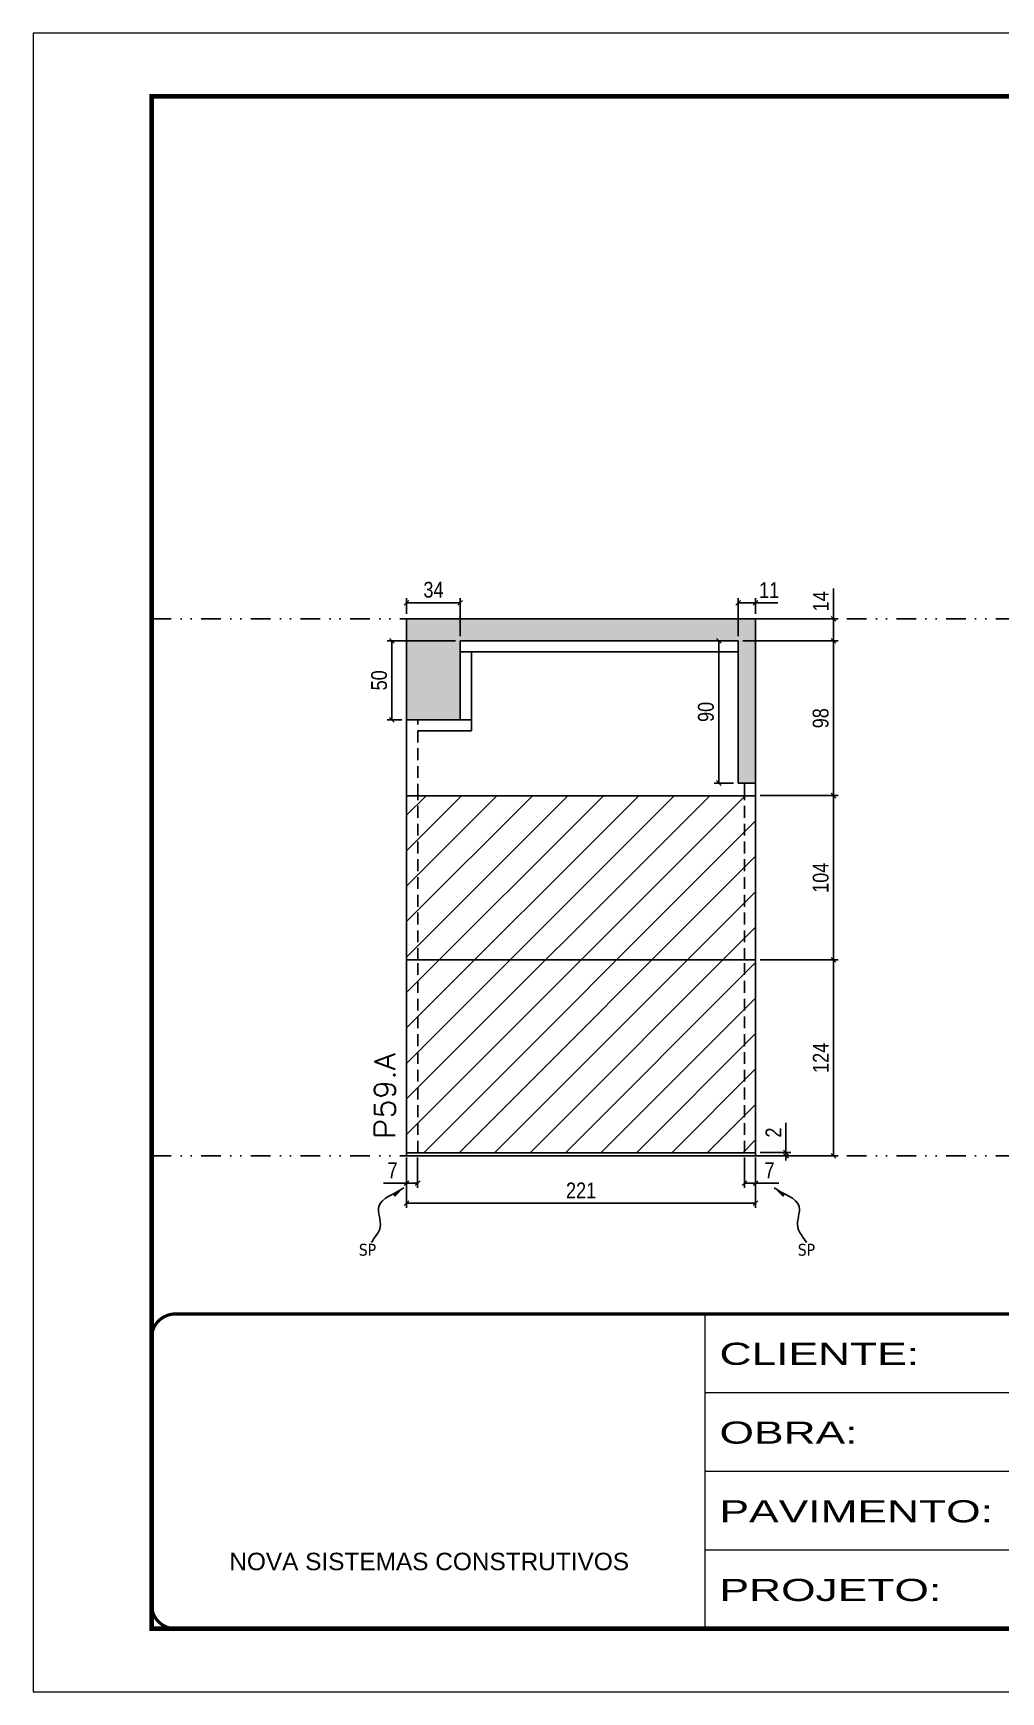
# Model space of a CAD drawing. Extents: x 14400 to 27878, y -21631 to 6985.
# Drawn here: x 16012 to 16625, y 3638 to 4688 of the extents above; entities that cross this region are included whole.
import ezdxf

# ---------------------------------------------------------------- set-up
doc = ezdxf.new("R2010")
doc.units = 0
for name, pattern in [('CONTINUO', [0]), ('DASHED', [0.75, 0.5, -0.25]), ('DIVIDE2', [0.625, 0.25, -0.125, 0, -0.125, 0, -0.125]), ('HIDDEN', [0.375, 0.25, -0.125])]:
    doc.linetypes.add(name, pattern=pattern)
for name, color, linetype in [('COTA', 241, 'Continuous'), ('Nível', 160, 'Continuous'), ('Painéis', 200, 'Continuous'), ('SARR_2.2x7', 40, 'Continuous'), ('Sarrafo de Pressão', 42, 'HIDDEN'), ('texto', 7, 'Continuous')]:
    doc.layers.add(name, color=color, linetype=linetype)
for name, color, linetype, lineweight in [('Folhas', 255, 'Continuous', 9), ('Hachura', 251, 'Continuous', 9), ('SARRAFO DE PRESSAO', 251, 'DASHED', 9), ('Texto Seção', 7, 'Continuous', 15)]:
    doc.layers.add(name, color=color, linetype=linetype, lineweight=lineweight)
doc.styles.add('ARIAL', font='arial.ttf')
doc.styles.add('COTA TECNICA', font='techl___.ttf', dxfattribs={"height": 10})
doc.styles.add('COTA TECNICA-50', font='techl___.ttf', dxfattribs={"height": 10})
doc.styles.add('REGUA-120', font='ROMANS.shx', dxfattribs={"height": 15})
doc.styles.get("Standard").update_dxf_attribs({"font": 'arial.ttf'})
doc.styles.add('Tecnologia', font='')
doc.styles.get('Tecnologia').set_extended_font_data('Forgotten Futurist')
doc.dimstyles.new('COTA PAINEL-50', dxfattribs={"dimtxt": 10, "dimasz": 3, "dimexe": 3, "dimexo": 3, "dimgap": 3, "dimtad": 1, "dimdec": 1, "dimzin": 12, "dimdsep": 46, "dimtxsty": 'COTA TECNICA-50', "dimblk1": 'OBLIQUE', "dimblk2": 'OBLIQUE', "dimsah": 1, "dimcen": 0.9, "dimclrd": 4, "dimclre": 4, "dimclrt": 240, "dimadec": 1, "dimazin": 3, "dimtfac": 1, "dimtdec": 1, "dimtmove": 0, "dimatfit": 3, "dimfxl": 1, "dimtolj": 1, "dimtzin": 12, "dimarcsym": 0})
doc.dimstyles.new('PAINEL', dxfattribs={"dimtxt": 10, "dimasz": 3, "dimexe": 3, "dimexo": 3, "dimgap": 3, "dimtad": 1, "dimdec": 1, "dimzin": 12, "dimdsep": 46, "dimtxsty": 'COTA TECNICA', "dimblk1": 'OBLIQUE', "dimblk2": 'OBLIQUE', "dimsah": 1, "dimcen": 0.9, "dimclrd": 4, "dimclre": 4, "dimclrt": 240, "dimadec": 1, "dimazin": 3, "dimtfac": 1, "dimtdec": 1, "dimtmove": 0, "dimatfit": 3, "dimfxl": 1, "dimtolj": 1, "dimtzin": 12, "dimarcsym": 0})
doc.dimstyles.get("Standard").update_dxf_attribs({"dimtxt": 0.18, "dimasz": 0.18, "dimexe": 0.18, "dimexo": 0.0625, "dimgap": 0.09, "dimtad": 0, "dimtih": 1, "dimtoh": 1, "dimdec": 4, "dimzin": 0, "dimdsep": 46, "dimtxsty": 'Standard', "dimcen": 0.09, "dimadec": 0, "dimazin": 0, "dimtfac": 1, "dimtdec": 4, "dimtofl": 0, "dimtmove": 0, "dimatfit": 3, "dimfxl": 1, "dimtolj": 1, "dimtzin": 0, "dimarcsym": 0})

# ---------------------------------------------------------------- blocks, each defined once
blk = doc.blocks.new('9999999999')
at = {"color": 30, "linetype": 'CONTINUO'}
for p, q in [((98564.6, 34230.2), (98564.6, 34429.4)), ((98564.6, 34379.6), (99584, 34379.6)), ((98564.6, 34329.8), (99488, 34329.8)), ((98564.6, 34280), (99488, 34280))]:
    blk.add_line(p, q, dxfattribs=at)
at = {"color": 30, "linetype": 'CONTINUO', "const_width": 2}
blk.add_lwpolyline([(99584, 34230.2), (99584, 34414.4, 0.414214), (99569, 34429.4), (98229, 34429.4, 0.414214), (98214, 34414.4), (98214, 34245.2, 0.414214), (98229, 34230.2), (99584, 34230.2)], format="xyb", dxfattribs=at)
at = {"layer": 'Folhas'}
blk.add_lwpolyline([(98139, 34190.2), (99624, 34190.2), (99624, 35240.2), (98139, 35240.2)], close=True, dxfattribs=at)
at = {"layer": 'Folhas', "color": 30, "const_width": 3}
blk.add_lwpolyline([(98214, 34230.2), (99584, 34230.2), (99584, 35200.2), (98214, 35200.2)], close=True, dxfattribs=at)
at = {"color": 7, "linetype": 'Continuous', "ltscale": 5, "style": 'ARIAL'}
blk.add_text('NOVA SISTEMAS CONSTRUTIVOS', height=11.059, dxfattribs=at).set_placement((98263.2, 34267.2))
at = {"layer": 'Folhas', "color": 7, "style": 'Tecnologia', "width": 1.5}
for s, p in [('CLIENTE:', (98573.7, 34397.2)), ('OBRA:', (98573.7, 34347.3)), ('PAVIMENTO:', (98573.7, 34297.5)), ('PROJETO:', (98573.7, 34247.7))]:
    blk.add_text(s, height=14, dxfattribs=at).set_placement(p)
blk = doc.blocks.new('_Oblique')
at = {"color": 0, "linetype": 'ByBlock', "lineweight": -2}
blk.add_line((-0.5, -0.5), (0.5, 0.5), dxfattribs=at)
blk = doc.blocks.new('*D1570')
at = {"layer": 'COTA', "color": 4, "lineweight": -2, "transparency": 16777216}
for p, q in [((16248.5, 3975.9), (16248.5, 3944)), ((16469.5, 3975.9), (16469.5, 3944)), ((16469.5, 3947), (16248.5, 3947))]:
    blk.add_line(p, q, dxfattribs=at)
at = {"layer": 'Defpoints', "color": 0, "transparency": 16777216}
for p in [(16248.5, 3978.9), (16469.5, 3978.9), (16248.5, 3947)]:
    blk.add_point(p, dxfattribs=at)
at = {"layer": 'COTA', "color": 4, "lineweight": -2, "transparency": 16777216, "xscale": 3, "yscale": 3, "zscale": 3, "rotation": 180}
blk.add_blockref('_Oblique', (16248.5, 3947), dxfattribs=at)
at = {"layer": 'COTA', "color": 4, "lineweight": -2, "transparency": 16777216, "xscale": 3, "yscale": 3, "zscale": 3}
blk.add_blockref('_Oblique', (16469.5, 3947), dxfattribs=at)
at = {"layer": 'COTA', "color": 240, "transparency": 16777216, "insert": (16359, 3955), "char_height": 10, "attachment_point": 5, "style": 'COTA TECNICA'}
blk.add_mtext('\\A1;221', dxfattribs=at)
blk = doc.blocks.new('*D1571')
at = {"layer": 'COTA', "color": 4, "lineweight": -2, "transparency": 16777216}
for p, q in [((16462.5, 3975.9), (16462.5, 3956.6)), ((16469.5, 3973.9), (16469.5, 3956.6)), ((16462.5, 3959.6), (16469.5, 3959.6)), ((16469.5, 3959.6), (16484.2, 3959.6))]:
    blk.add_line(p, q, dxfattribs=at)
at = {"layer": 'Defpoints', "color": 0, "transparency": 16777216}
for p in [(16462.5, 3978.9), (16469.5, 3976.9), (16469.5, 3959.6)]:
    blk.add_point(p, dxfattribs=at)
at = {"layer": 'COTA', "color": 4, "lineweight": -2, "transparency": 16777216, "xscale": 3, "yscale": 3, "zscale": 3, "rotation": 180}
blk.add_blockref('_Oblique', (16462.5, 3959.6), dxfattribs=at)
at = {"layer": 'COTA', "color": 4, "lineweight": -2, "transparency": 16777216, "xscale": 3, "yscale": 3, "zscale": 3}
blk.add_blockref('_Oblique', (16469.5, 3959.6), dxfattribs=at)
at = {"layer": 'COTA', "color": 240, "transparency": 16777216, "insert": (16478.4, 3967.7), "char_height": 10, "attachment_point": 5, "style": 'COTA TECNICA-50'}
blk.add_mtext('\\A1;7', dxfattribs=at)
blk = doc.blocks.new('*D1572')
at = {"layer": 'COTA', "color": 4, "lineweight": -2, "transparency": 16777216}
for p, q in [((16248.5, 3973.9), (16248.5, 3956.6)), ((16255.5, 3975.9), (16255.5, 3956.6)), ((16248.5, 3959.6), (16233.8, 3959.6)), ((16255.5, 3959.6), (16248.5, 3959.6))]:
    blk.add_line(p, q, dxfattribs=at)
at = {"layer": 'Defpoints', "color": 0, "transparency": 16777216}
for p in [(16248.5, 3976.9), (16255.5, 3978.9), (16248.5, 3959.6)]:
    blk.add_point(p, dxfattribs=at)
at = {"layer": 'COTA', "color": 4, "lineweight": -2, "transparency": 16777216, "xscale": 3, "yscale": 3, "zscale": 3, "rotation": 180}
blk.add_blockref('_Oblique', (16248.5, 3959.6), dxfattribs=at)
at = {"layer": 'COTA', "color": 4, "lineweight": -2, "transparency": 16777216, "xscale": 3, "yscale": 3, "zscale": 3}
blk.add_blockref('_Oblique', (16255.5, 3959.6), dxfattribs=at)
at = {"layer": 'COTA', "color": 240, "transparency": 16777216, "insert": (16239.6, 3967.7), "char_height": 10, "attachment_point": 5, "style": 'COTA TECNICA-50'}
blk.add_mtext('\\A1;7', dxfattribs=at)
blk = doc.blocks.new('*D1573')
at = {"layer": 'COTA', "color": 4, "lineweight": -2, "transparency": 16777216}
for p, q in [((16488.8, 3978.9), (16488.8, 3997.7)), ((16472.5, 3978.9), (16491.8, 3978.9)), ((16472.5, 3976.9), (16491.8, 3976.9)), ((16488.8, 3976.9), (16488.8, 3978.9)), ((16488.8, 3976.9), (16488.8, 3973.9))]:
    blk.add_line(p, q, dxfattribs=at)
at = {"layer": 'Defpoints', "color": 0, "transparency": 16777216}
for p in [(16469.5, 3978.9), (16469.5, 3976.9), (16488.8, 3976.9)]:
    blk.add_point(p, dxfattribs=at)
at = {"layer": 'COTA', "color": 4, "lineweight": -2, "transparency": 16777216, "xscale": 3, "yscale": 3, "zscale": 3}
for p, rotation in [((16488.8, 3978.9), 270), ((16488.8, 3976.9), 90)]:
    blk.add_blockref('_Oblique', p, dxfattribs=dict(at, rotation=rotation))
at = {"layer": 'COTA', "color": 240, "transparency": 16777216, "insert": (16480.8, 3991.6), "char_height": 10, "attachment_point": 5, "rotation": 90, "style": 'COTA TECNICA-50'}
blk.add_mtext('\\A1;2', dxfattribs=at)
blk = doc.blocks.new('*D1582')
at = {"layer": 'COTA', "color": 4, "linetype": 'ByBlock', "lineweight": -2, "transparency": 16777216}
for p, q in [((16472.5, 4100.9), (16521.9, 4100.9)), ((16518.9, 3976.9), (16518.9, 4100.9)), ((16472.5, 3976.9), (16521.9, 3976.9))]:
    blk.add_line(p, q, dxfattribs=at)
at = {"layer": 'Defpoints', "color": 0, "linetype": 'ByBlock', "transparency": 16777216}
for p in [(16469.5, 4100.9), (16518.9, 4100.9), (16469.5, 3976.9)]:
    blk.add_point(p, dxfattribs=at)
at = {"layer": 'COTA', "color": 4, "linetype": 'ByBlock', "lineweight": -2, "transparency": 16777216, "xscale": 3, "yscale": 3, "zscale": 3}
for p, rotation in [((16518.9, 4100.9), 90), ((16518.9, 3976.9), 270)]:
    blk.add_blockref('_Oblique', p, dxfattribs=dict(at, rotation=rotation))
at = {"layer": 'COTA', "color": 240, "linetype": 'ByBlock', "transparency": 16777216, "insert": (16510.8, 4038.9), "char_height": 10, "attachment_point": 5, "rotation": 90, "style": 'COTA TECNICA'}
blk.add_mtext('\\A1;124', dxfattribs=at)
blk = doc.blocks.new('*D1583')
at = {"layer": 'COTA', "color": 4, "linetype": 'ByBlock', "lineweight": -2, "transparency": 16777216}
for p, q in [((16472.5, 4100.9), (16521.9, 4100.9)), ((16518.9, 3976.9), (16518.9, 4100.9)), ((16472.5, 3976.9), (16521.9, 3976.9))]:
    blk.add_line(p, q, dxfattribs=at)
at = {"layer": 'Defpoints', "color": 0, "linetype": 'ByBlock', "transparency": 16777216}
for p in [(16469.5, 4100.9), (16518.9, 4100.9), (16469.5, 3976.9)]:
    blk.add_point(p, dxfattribs=at)
at = {"layer": 'COTA', "color": 4, "linetype": 'ByBlock', "lineweight": -2, "transparency": 16777216, "xscale": 3, "yscale": 3, "zscale": 3}
for p, rotation in [((16518.9, 4100.9), 90), ((16518.9, 3976.9), 270)]:
    blk.add_blockref('_Oblique', p, dxfattribs=dict(at, rotation=rotation))
at = {"layer": 'COTA', "color": 240, "linetype": 'ByBlock', "transparency": 16777216, "insert": (16510.8, 4038.9), "char_height": 10, "attachment_point": 5, "rotation": 90, "style": 'COTA TECNICA'}
blk.add_mtext('\\A1;124', dxfattribs=at)
blk = doc.blocks.new('*D1703')
at = {"layer": 'COTA', "color": 4, "lineweight": -2, "transparency": 16777216}
for p, q in [((16472.5, 4204.9), (16521.9, 4204.9)), ((16518.9, 4100.9), (16518.9, 4204.9)), ((16472.5, 4100.9), (16521.9, 4100.9))]:
    blk.add_line(p, q, dxfattribs=at)
at = {"layer": 'Defpoints', "color": 0, "transparency": 16777216}
for p in [(16469.5, 4204.9), (16518.9, 4204.9), (16469.5, 4100.9)]:
    blk.add_point(p, dxfattribs=at)
at = {"layer": 'COTA', "color": 4, "lineweight": -2, "transparency": 16777216, "xscale": 3, "yscale": 3, "zscale": 3}
for p, rotation in [((16518.9, 4204.9), 90), ((16518.9, 4100.9), 270)]:
    blk.add_blockref('_Oblique', p, dxfattribs=dict(at, rotation=rotation))
at = {"layer": 'COTA', "color": 240, "transparency": 16777216, "insert": (16510.8, 4152.9), "char_height": 10, "attachment_point": 5, "rotation": 90, "style": 'COTA TECNICA'}
blk.add_mtext('\\A1;104', dxfattribs=at)
blk = doc.blocks.new('*D4338')
at = {"layer": 'COTA', "color": 4, "lineweight": -2, "transparency": 16777216}
for p, q in [((16461.5, 4302.9), (16521.9, 4302.9)), ((16518.9, 4204.9), (16518.9, 4302.9)), ((16472.5, 4204.9), (16521.9, 4204.9))]:
    blk.add_line(p, q, dxfattribs=at)
at = {"layer": 'Defpoints', "color": 0, "transparency": 16777216}
for p in [(16458.5, 4302.9), (16518.9, 4302.9), (16469.5, 4204.9)]:
    blk.add_point(p, dxfattribs=at)
at = {"layer": 'COTA', "color": 4, "lineweight": -2, "transparency": 16777216, "xscale": 3, "yscale": 3, "zscale": 3}
for p, rotation in [((16518.9, 4302.9), 90), ((16518.9, 4204.9), 270)]:
    blk.add_blockref('_Oblique', p, dxfattribs=dict(at, rotation=rotation))
at = {"layer": 'COTA', "color": 240, "transparency": 16777216, "insert": (16510.8, 4253.9), "char_height": 10, "attachment_point": 5, "rotation": 90, "style": 'COTA TECNICA'}
blk.add_mtext('\\A1;98', dxfattribs=at)
blk = doc.blocks.new('*D4339')
at = {"layer": 'COTA', "color": 4, "lineweight": -2, "transparency": 16777216}
for p, q in [((16518.9, 4316.9), (16518.9, 4336)), ((16472.5, 4316.9), (16521.9, 4316.9)), ((16518.9, 4302.9), (16518.9, 4316.9)), ((16461.5, 4302.9), (16521.9, 4302.9))]:
    blk.add_line(p, q, dxfattribs=at)
at = {"layer": 'Defpoints', "color": 0, "transparency": 16777216}
for p in [(16469.5, 4316.9), (16518.9, 4316.9), (16458.5, 4302.9)]:
    blk.add_point(p, dxfattribs=at)
at = {"layer": 'COTA', "color": 4, "lineweight": -2, "transparency": 16777216, "xscale": 3, "yscale": 3, "zscale": 3}
for p, rotation in [((16518.9, 4316.9), 90), ((16518.9, 4302.9), 270)]:
    blk.add_blockref('_Oblique', p, dxfattribs=dict(at, rotation=rotation))
at = {"layer": 'COTA', "color": 240, "transparency": 16777216, "insert": (16510.8, 4327.9), "char_height": 10, "attachment_point": 5, "rotation": 90, "style": 'COTA TECNICA'}
blk.add_mtext('\\A1;14', dxfattribs=at)
blk = doc.blocks.new('*D4340')
at = {"layer": 'COTA', "color": 4, "lineweight": -2, "transparency": 16777216}
for p, q in [((16248.5, 4319.9), (16248.5, 4330)), ((16282.5, 4327), (16248.5, 4327)), ((16282.5, 4305.9), (16282.5, 4330))]:
    blk.add_line(p, q, dxfattribs=at)
at = {"layer": 'Defpoints', "color": 0, "transparency": 16777216}
for p in [(16248.5, 4327), (16248.5, 4316.9), (16282.5, 4302.9)]:
    blk.add_point(p, dxfattribs=at)
at = {"layer": 'COTA', "color": 4, "lineweight": -2, "transparency": 16777216, "xscale": 3, "yscale": 3, "zscale": 3, "rotation": 180}
blk.add_blockref('_Oblique', (16248.5, 4327), dxfattribs=at)
at = {"layer": 'COTA', "color": 4, "lineweight": -2, "transparency": 16777216, "xscale": 3, "yscale": 3, "zscale": 3}
blk.add_blockref('_Oblique', (16282.5, 4327), dxfattribs=at)
at = {"layer": 'COTA', "color": 240, "transparency": 16777216, "insert": (16265.5, 4335.2), "char_height": 10, "attachment_point": 5, "style": 'COTA TECNICA'}
blk.add_mtext('\\A1;34', dxfattribs=at)
blk = doc.blocks.new('*D4341')
at = {"layer": 'COTA', "color": 4, "lineweight": -2, "transparency": 16777216}
for p, q in [((16279.5, 4302.9), (16236.2, 4302.9)), ((16239.2, 4252.9), (16239.2, 4302.9)), ((16245.5, 4252.9), (16236.2, 4252.9))]:
    blk.add_line(p, q, dxfattribs=at)
at = {"layer": 'Defpoints', "color": 0, "transparency": 16777216}
for p in [(16239.2, 4302.9), (16282.5, 4302.9), (16248.5, 4252.9)]:
    blk.add_point(p, dxfattribs=at)
at = {"layer": 'COTA', "color": 4, "lineweight": -2, "transparency": 16777216, "xscale": 3, "yscale": 3, "zscale": 3}
for p, rotation in [((16239.2, 4302.9), 90), ((16239.2, 4252.9), 270)]:
    blk.add_blockref('_Oblique', p, dxfattribs=dict(at, rotation=rotation))
at = {"layer": 'COTA', "color": 240, "transparency": 16777216, "insert": (16231.1, 4277.9), "char_height": 10, "attachment_point": 5, "rotation": 90, "style": 'COTA TECNICA'}
blk.add_mtext('\\A1;50', dxfattribs=at)
blk = doc.blocks.new('*D4342')
at = {"layer": 'COTA', "color": 4, "lineweight": -2, "transparency": 16777216}
for p, q in [((16458.5, 4305.9), (16458.5, 4330)), ((16458.5, 4327), (16469.5, 4327)), ((16469.5, 4319.9), (16469.5, 4330)), ((16469.5, 4327), (16483.6, 4327))]:
    blk.add_line(p, q, dxfattribs=at)
at = {"layer": 'Defpoints', "color": 0, "transparency": 16777216}
for p in [(16469.5, 4327), (16469.5, 4316.9), (16458.5, 4302.9)]:
    blk.add_point(p, dxfattribs=at)
at = {"layer": 'COTA', "color": 4, "lineweight": -2, "transparency": 16777216, "xscale": 3, "yscale": 3, "zscale": 3, "rotation": 180}
blk.add_blockref('_Oblique', (16458.5, 4327), dxfattribs=at)
at = {"layer": 'COTA', "color": 4, "lineweight": -2, "transparency": 16777216, "xscale": 3, "yscale": 3, "zscale": 3}
blk.add_blockref('_Oblique', (16469.5, 4327), dxfattribs=at)
at = {"layer": 'COTA', "color": 240, "transparency": 16777216, "insert": (16478.1, 4335), "char_height": 10, "attachment_point": 5, "style": 'COTA TECNICA'}
blk.add_mtext('\\A1;11', dxfattribs=at)
blk = doc.blocks.new('*D4343')
at = {"layer": 'COTA', "color": 4, "lineweight": -2, "transparency": 16777216}
for p, q in [((16455.5, 4302.9), (16443.2, 4302.9)), ((16446.2, 4212.9), (16446.2, 4302.9)), ((16455.5, 4212.9), (16443.2, 4212.9))]:
    blk.add_line(p, q, dxfattribs=at)
at = {"layer": 'Defpoints', "color": 0, "transparency": 16777216}
for p in [(16446.2, 4302.9), (16458.5, 4302.9), (16458.5, 4212.9)]:
    blk.add_point(p, dxfattribs=at)
at = {"layer": 'COTA', "color": 4, "lineweight": -2, "transparency": 16777216, "xscale": 3, "yscale": 3, "zscale": 3}
for p, rotation in [((16446.2, 4302.9), 90), ((16446.2, 4212.9), 270)]:
    blk.add_blockref('_Oblique', p, dxfattribs=dict(at, rotation=rotation))
at = {"layer": 'COTA', "color": 240, "transparency": 16777216, "insert": (16438.1, 4257.9), "char_height": 10, "attachment_point": 5, "rotation": 90, "style": 'COTA TECNICA'}
blk.add_mtext('\\A1;90', dxfattribs=at)

msp = doc.modelspace()

# ---------------------------------------------------------------- hatches: boundary and pattern name
at = {"layer": 'COTA'}
h = msp.add_hatch(dxfattribs=at)
h.set_pattern_fill('AR-CONC', color=256, scale=0.03)
h.paths.add_polyline_path([(16282.51, 4302.86), (16458.51, 4302.86), (16458.51, 4212.86), (16469.51, 4212.86), (16469.51, 4316.86), (16248.51, 4316.86), (16248.51, 4252.86), (16282.51, 4252.86)])
at = {"layer": 'Hachura'}
h = msp.add_hatch(dxfattribs=at)
h.set_pattern_fill('ANSI31', color=256, scale=5)
h.paths.add_polyline_path([(16469.51, 4204.86), (16248.51, 4204.86), (16248.51, 4100.86), (16469.51, 4100.86)])
h.paths.add_polyline_path([(16469.51, 4100.86), (16248.51, 4100.86), (16248.51, 3978.86), (16469.51, 3978.86)])
h.paths.add_polyline_path([(16883.15, 4100.86), (16662.15, 4100.86), (16662.15, 3978.86), (16883.15, 3978.86)])
h.paths.add_polyline_path([(16883.15, 4208.86), (16662.15, 4208.86), (16662.15, 4100.86), (16883.15, 4100.86)])
h.paths.add_polyline_path([(17111.03, 4218.84), (17086.03, 4218.84), (17086.03, 3978.86), (17111.03, 3978.86)])
h.paths.add_polyline_path([(17311.85, 4208.86), (17286.85, 4208.86), (17286.85, 3978.86), (17311.85, 3978.86)])

# ---------------------------------------------------------------- linework, layer by layer
at = {"layer": 'COTA'}
for p, q in [((16248.51, 4316.86), (16469.51, 4316.86)), ((16248.51, 4252.86), (16248.51, 4316.86)), ((16469.51, 4212.86), (16469.51, 4316.86)), ((16282.51, 4252.86), (16289.51, 4252.86)), ((16289.51, 4252.86), (16289.51, 4245.86))]:
    msp.add_line(p, q, dxfattribs=at)
at = {"layer": 'Nível', "color": 4, "linetype": 'DIVIDE2', "ltscale": 50}
for p, q in [((16086.97, 4316.86), (17456.97, 4316.86)), ((16086.97, 3976.86), (17456.97, 3976.86))]:
    msp.add_line(p, q, dxfattribs=at)
at = {"layer": 'Painéis'}
for p, q in [((16282.51, 4302.86), (16458.51, 4302.86)), ((16282.51, 4302.86), (16282.51, 4252.86)), ((16458.51, 4212.86), (16458.51, 4302.86)), ((16248.51, 4252.86), (16248.51, 3978.86)), ((16282.51, 4252.86), (16248.51, 4252.86)), ((16458.51, 4212.86), (16469.51, 4212.86)), ((16469.51, 3978.86), (16469.51, 4212.86)), ((16248.51, 4204.86), (16469.51, 4204.86)), ((16248.51, 4100.86), (16469.51, 4100.86))]:
    msp.add_line(p, q, dxfattribs=at)
msp.add_lwpolyline([(16469.51, 3978.86), (16248.51, 3978.86), (16248.51, 3976.86), (16469.51, 3976.86)], close=True, dxfattribs=at)
at = {"layer": 'SARR_2.2x7'}
for p, q in [((16282.51, 4295.86), (16458.51, 4295.86)), ((16289.51, 4295.86), (16289.51, 4252.86)), ((16289.51, 4245.86), (16255.51, 4245.86))]:
    msp.add_line(p, q, dxfattribs=at)
at = {"layer": 'Sarrafo de Pressão', "ltscale": 30}
for p, q in [((16255.51, 4204.86), (16255.51, 4252.86)), ((16462.51, 4204.86), (16462.51, 4212.86)), ((16255.51, 4100.86), (16255.51, 4204.86)), ((16462.51, 4100.86), (16462.51, 4204.86)), ((16255.51, 3978.86), (16255.51, 4100.86)), ((16462.51, 3978.86), (16462.51, 4100.86))]:
    msp.add_line(p, q, dxfattribs=at)

# ---------------------------------------------------------------- block references
at = {"layer": 'SARRAFO DE PRESSAO', "color": 6, "linetype": 'ByBlock'}
msp.add_blockref('9999999999', (-82127.01, -30552.63), dxfattribs=at)

# ---------------------------------------------------------------- texts
at = {"layer": 'texto', "color": 0, "char_height": 7.5, "attachment_point": 5}
for insert in [(16223.73, 3917.37), (16501.76, 3917.37)]:
    msp.add_mtext('{\\fTahoma|b0|i0|c0|p34;\\C4;SP}', dxfattribs=dict(at, insert=insert))
at = {"layer": 'Texto Seção', "style": 'REGUA-120', "width": 1.1}
msp.add_text('P59.A', height=13, rotation=90, dxfattribs=at).set_placement((16241.26, 3987.62))

# ---------------------------------------------------------------- dimensions: what is measured, and where the dimension line sits
at = {"layer": 'COTA'}
for base, p1, p2, dimstyle, picture, middle in [((16248.51, 4326.99), (16282.51, 4302.86), (16248.51, 4316.86), 'PAINEL', '*D4340', (16265.51, 4335.21)), ((16469.51, 4326.99), (16458.51, 4302.86), (16469.51, 4316.86), 'PAINEL', '*D4342', (16478.05, 4335.05)), ((16469.51, 3959.62), (16462.51, 3978.86), (16469.51, 3976.86), 'COTA PAINEL-50', '*D1571', (16478.38, 3967.69))]:
    dim = msp.add_linear_dim(base=base, p1=p1, p2=p2, dimstyle=dimstyle, dxfattribs=at)
    dim.commit()
    dim.dimension.update_dxf_attribs({"geometry": picture, "text_midpoint": middle})
for base, p1, p2, angle, dimstyle, picture, middle in [((16518.88, 4316.86), (16458.51, 4302.86), (16469.51, 4316.86), 90, 'PAINEL', '*D4339', (16510.8, 4327.92)), ((16239.21, 4302.86), (16248.51, 4252.86), (16282.51, 4302.86), 90, 'PAINEL', '*D4341', (16231.1, 4277.86)), ((16446.2, 4302.86), (16458.51, 4212.86), (16458.51, 4302.86), 90, 'PAINEL', '*D4343', (16438.07, 4257.86)), ((16518.88, 4302.86), (16469.51, 4204.86), (16458.51, 4302.86), 90, 'PAINEL', '*D4338', (16510.78, 4253.86)), ((16518.88, 4204.86), (16469.51, 4100.86), (16469.51, 4204.86), 90, 'PAINEL', '*D1703', (16510.78, 4152.86)), ((16248.51, 3959.62), (16255.51, 3978.86), (16248.51, 3976.86), 180, 'COTA PAINEL-50', '*D1572', (16239.64, 3967.69))]:
    dim = msp.add_linear_dim(base=base, p1=p1, p2=p2, angle=angle, dimstyle=dimstyle, dxfattribs=at)
    dim.commit()
    dim.dimension.update_dxf_attribs({"geometry": picture, "text_midpoint": middle})
at = {"layer": 'COTA', "linetype": 'ByBlock'}
for picture in ['*D1582', '*D1583']:
    dim = msp.add_aligned_dim(p1=(16469.51, 3976.86), p2=(16469.51, 4100.86), distance=-49.37, dimstyle='PAINEL', dxfattribs=at)
    dim.commit()
    dim.dimension.update_dxf_attribs({"geometry": picture, "text_midpoint": (16510.8, 4038.86)})
at = {"layer": 'COTA'}
dim = msp.add_linear_dim(base=(16488.77, 3976.86), p1=(16469.51, 3978.86), p2=(16469.51, 3976.86), angle=90, dimstyle='COTA PAINEL-50', dxfattribs=at)
dim.commit()
dim.dimension.update_dxf_attribs({"geometry": '*D1573', "text_midpoint": (16488.77, 3991.61), "dimtype": 160})
dim = msp.add_linear_dim(base=(16248.51, 3946.97), p1=(16469.51, 3978.86), p2=(16248.51, 3978.86), angle=180, dimstyle='PAINEL', override={"dimarcsym": 2}, dxfattribs=at)
dim.commit()
dim.dimension.update_dxf_attribs({"geometry": '*D1570', "text_midpoint": (16359.01, 3955.02)})

# ---------------------------------------------------------------- leaders
at = {"layer": 'COTA', "path_type": 1}
for points in [[(16246.68, 3956.68), (16230.9, 3944.84), (16231.82, 3931.84), (16226.27, 3922.06)], [(16481.34, 3956.68), (16497.12, 3944.84), (16496.2, 3931.84), (16501.75, 3922.06)]]:
    msp.add_leader(points, dimstyle='Standard', override={"dimasz": 8}, dxfattribs=at)

doc.saveas('drawing.dxf')
